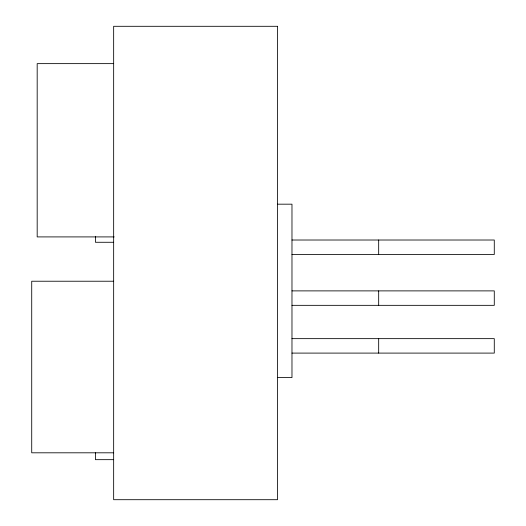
<?xml version="1.0" encoding="UTF-8"?>
<svg xmlns="http://www.w3.org/2000/svg" width="526" height="526" viewBox="0 0 526 526"><rect width="100%" height="100%" fill="white"/><g stroke="black" fill="none" stroke-linecap="round" stroke-linejoin="round"><path stroke-width="0.79" d="M113.655 63.633L37.182 63.633L37.182 236.91L114.201 236.91M277.524 204.18L291.976 204.18L291.976 377.589L277.524 377.589M291.976 240.014L494.282 240.014L494.282 254.466L291.976 254.466M113.655 242.276L95.443 242.276L95.443 236.292M113.655 281.226L31.718 281.226L31.718 452.807L113.655 452.807M291.976 290.885L494.282 290.885L494.282 305.336L291.976 305.336M291.976 338.645L494.282 338.645L494.282 353.097L291.976 353.097M113.655 459.665L95.443 459.665L95.443 452.787M378.674 240.014L378.674 254.466M378.674 290.885L378.674 305.336M378.674 338.645L378.674 353.097M277.524 26.3L113.655 26.3L113.655 499.7L277.524 499.7L277.524 26.3"/></g></svg>
